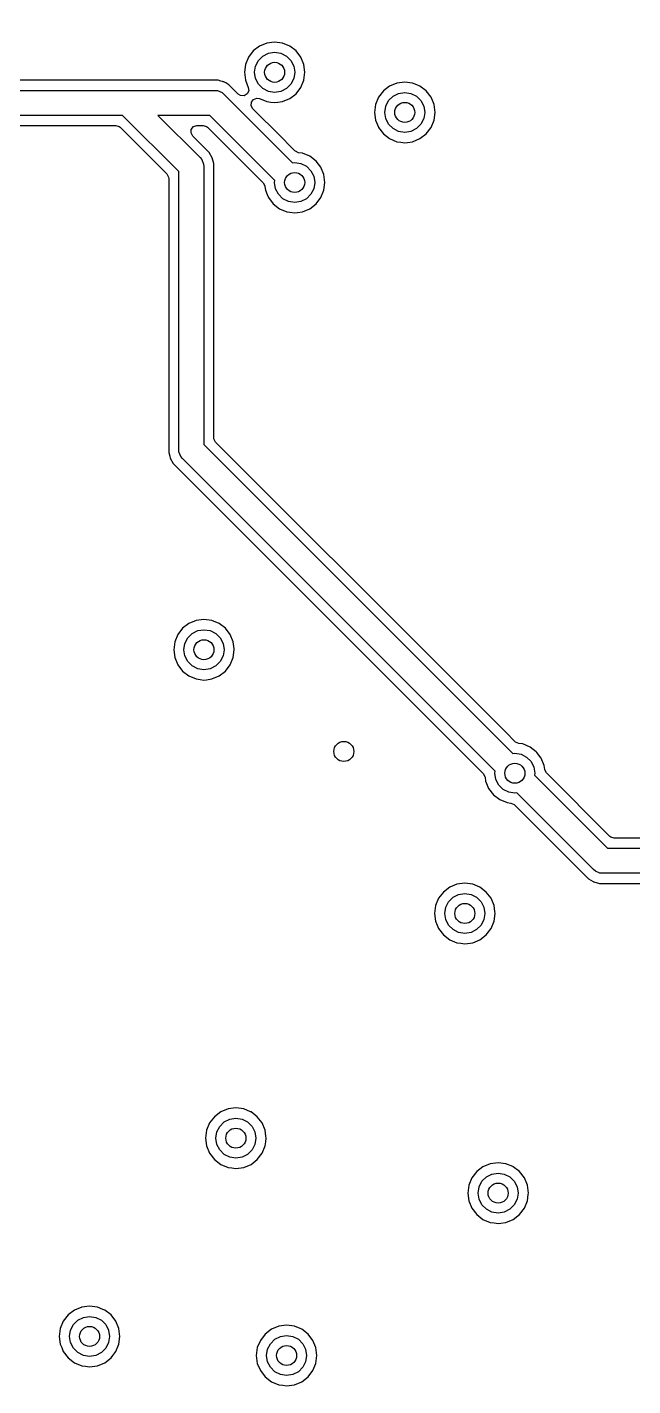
# Model space of a CAD drawing. Extents: x 116 to 183, y -110.2 to -37.6.
# Drawn here: x 154.46 to 166.56, y -80.23 to -53.1 of the extents above; entities that cross this region are included whole.
import ezdxf

# ---------------------------------------------------------------- set-up
doc = ezdxf.new("R2010")
doc.units = 0
doc.layers.add('BLACK', color=7, linetype='CONTINUOUS')

msp = doc.modelspace()

# ---------------------------------------------------------------- linework, layer by layer
at = {"layer": 'BLACK', "linetype": 'CONTINUOUS'}
for p, q in [((159.243237, -53.414956), (159.09716, -53.475463)), ((159.243239, -53.414955), (159.243237, -53.414956)), ((159.399999, -53.394318), (159.243239, -53.414955)), ((159.400001, -53.394318), (159.399999, -53.394318)), ((159.55676, -53.414955), (159.400001, -53.394318)), ((159.556762, -53.414956), (159.55676, -53.414955)), ((159.702841, -53.475464), (159.556762, -53.414956)), ((158.875463, -53.69716), (158.814956, -53.843237)), ((158.971718, -53.571718), (158.875463, -53.69716)), ((159.09716, -53.475463), (158.971718, -53.571718)), ((159.076393, -53.764886), (159.164886, -53.676393)), ((159.164886, -53.676393), (159.276393, -53.619577)), ((159.276393, -53.619577), (159.4, -53.6)), ((159.4, -53.6), (159.523607, -53.619577)), ((159.523607, -53.619577), (159.635114, -53.676393)), ((159.635114, -53.676393), (159.723607, -53.764886)), ((159.828282, -53.571718), (159.702841, -53.475464)), ((159.924536, -53.697159), (159.828282, -53.571718)), ((159.985044, -53.843238), (159.924536, -53.697159)), ((158.814955, -53.843239), (158.794318, -53.999998)), ((158.794318, -53.999998), (158.794318, -54.000001)), ((158.794318, -54.000001), (158.814955, -54.15676)), ((158.814956, -53.843237), (158.814955, -53.843239)), ((159, -54), (159.019577, -53.876393)), ((159.019577, -54.123607), (159, -54)), ((159.019577, -53.876393), (159.076393, -53.764886)), ((159.723607, -53.764886), (159.780423, -53.876393)), ((159.780423, -53.876393), (159.8, -54)), ((159.8, -54), (159.780423, -54.123607)), ((160.005682, -54), (159.985044, -53.843238)), ((159.985044, -54.156762), (160.005682, -54)), ((156.523309, -54.1595), (142.180691, -54.1595)), ((158.269309, -54.1595), (156.523309, -54.1595)), ((158.321478, -54.173478), (158.269309, -54.1595)), ((158.35967, -54.183712), (158.321478, -54.173478)), ((158.359673, -54.183713), (158.35967, -54.183712)), ((158.37178, -54.186957), (158.359673, -54.183713)), ((158.383888, -54.190201), (158.37178, -54.186957)), ((158.423204, -54.212901), (158.383888, -54.190201)), ((158.486614, -54.249511), (158.423204, -54.212901)), ((158.486616, -54.249513), (158.486614, -54.249511)), ((158.671909, -54.434806), (158.486616, -54.249513)), ((158.814955, -54.15676), (158.814957, -54.156765)), ((158.814957, -54.156765), (158.874151, -54.299673)), ((159.076393, -54.235114), (159.019577, -54.123607)), ((159.164886, -54.323607), (159.076393, -54.235114)), ((159.723607, -54.235114), (159.635114, -54.323607)), ((159.780423, -54.123607), (159.723607, -54.235114)), ((159.924536, -54.302841), (159.985044, -54.156762)), ((161.843237, -54.214956), (161.69716, -54.275463)), ((161.843239, -54.214955), (161.843237, -54.214956)), ((161.999999, -54.194318), (161.843239, -54.214955)), ((162.000001, -54.194318), (161.999999, -54.194318)), ((162.15676, -54.214955), (162.000001, -54.194318)), ((162.156762, -54.214956), (162.15676, -54.214955)), ((162.240187, -54.249512), (162.156762, -54.214956)), ((162.302841, -54.275464), (162.240187, -54.249512)), ((142.24, -54.36), (156.464, -54.36)), ((156.464, -54.36), (158.21, -54.36)), ((158.21, -54.36), (158.258773, -54.364804)), ((158.258773, -54.364804), (158.348893, -54.402133)), ((158.348893, -54.402133), (158.348897, -54.402137)), ((158.348897, -54.402137), (158.386777, -54.433223)), ((158.386777, -54.433223), (159.759903, -55.80635)), ((158.72043, -54.464779), (158.671909, -54.434806)), ((158.790256, -54.467273), (158.72043, -54.464779)), ((158.850345, -54.431621), (158.790256, -54.467273)), ((158.88162, -54.369142), (158.850345, -54.431621)), ((158.874151, -54.299673), (158.88162, -54.369142)), ((158.936692, -54.597076), (158.978564, -54.541142)), ((158.978564, -54.541142), (159.044028, -54.516725)), ((159.044028, -54.516725), (159.100326, -54.525847)), ((159.100326, -54.525847), (159.243238, -54.585044)), ((159.276393, -54.380423), (159.164886, -54.323607)), ((159.4, -54.4), (159.276393, -54.380423)), ((159.523607, -54.380423), (159.4, -54.4)), ((159.635114, -54.323607), (159.523607, -54.380423)), ((159.556762, -54.585044), (159.702841, -54.524536)), ((159.702841, -54.524536), (159.828282, -54.428282)), ((159.828282, -54.428282), (159.924536, -54.302841)), ((161.475463, -54.49716), (161.414956, -54.643237)), ((161.571718, -54.371718), (161.475463, -54.49716)), ((161.69716, -54.275463), (161.571718, -54.371718)), ((161.676393, -54.564886), (161.764886, -54.476393)), ((161.764886, -54.476393), (161.876393, -54.419577)), ((161.876393, -54.419577), (162, -54.4)), ((162, -54.4), (162.123607, -54.419577)), ((162.123607, -54.419577), (162.235114, -54.476393)), ((162.235114, -54.476393), (162.323607, -54.564886)), ((162.428282, -54.371718), (162.302841, -54.275464)), ((162.524536, -54.497159), (162.428282, -54.371718)), ((162.585044, -54.643238), (162.524536, -54.497159)), ((158.931708, -54.666767), (158.936692, -54.597076)), ((158.965192, -54.728089), (158.931708, -54.666767)), ((159.037101, -54.799998), (158.965192, -54.728089)), ((159.447962, -55.210858), (159.037101, -54.799998)), ((159.243238, -54.585044), (159.321619, -54.595363)), ((159.321619, -54.595363), (159.399999, -54.605682)), ((159.399999, -54.605682), (159.4, -54.605682)), ((159.4, -54.605682), (159.400001, -54.605682)), ((159.400001, -54.605682), (159.465369, -54.597076)), ((159.465369, -54.597076), (159.556762, -54.585044)), ((161.414955, -54.643239), (161.394318, -54.799998)), ((161.394318, -54.799998), (161.394318, -54.800001)), ((161.394318, -54.800001), (161.414955, -54.95676)), ((161.414956, -54.643237), (161.414955, -54.643239)), ((161.6, -54.8), (161.619577, -54.676393)), ((161.619577, -54.923607), (161.6, -54.8)), ((161.619577, -54.676393), (161.676393, -54.564886)), ((162.323607, -54.564886), (162.380423, -54.676393)), ((162.380423, -54.676393), (162.4, -54.8)), ((162.4, -54.8), (162.380423, -54.923607)), ((162.605682, -54.8), (162.585044, -54.643238)), ((162.585044, -54.956762), (162.605682, -54.8)), ((156.360446, -54.86), (142.343553, -54.86)), ((142.477965, -55.0605), (156.226035, -55.0605)), ((156.226035, -55.0605), (156.293074, -55.080185)), ((156.293074, -55.080185), (156.313716, -55.096819)), ((157.484, -55.983554), (156.360446, -54.86)), ((158.106446, -54.86), (157.067554, -54.86)), ((157.067554, -54.86), (157.910777, -55.703223)), ((157.734783, -55.141166), (157.776655, -55.085233)), ((157.776655, -55.085233), (157.842119, -55.060816)), ((157.842119, -55.060816), (157.850965, -55.0605)), ((157.850965, -55.0605), (157.972035, -55.0605)), ((157.972035, -55.0605), (158.039074, -55.080185)), ((158.039074, -55.080185), (158.059716, -55.096819)), ((159.40635, -56.159903), (158.106446, -54.86)), ((161.414955, -54.95676), (161.414956, -54.956762)), ((161.414956, -54.956762), (161.472969, -55.096819)), ((161.676393, -55.035114), (161.619577, -54.923607)), ((161.764886, -55.123607), (161.676393, -55.035114)), ((162.323607, -55.035114), (162.235114, -55.123607)), ((162.380423, -54.923607), (162.323607, -55.035114)), ((162.524536, -55.102841), (162.585044, -54.956762)), ((156.313716, -55.096819), (157.247181, -56.030284)), ((157.729799, -55.210858), (157.734783, -55.141166)), ((157.763284, -55.272181), (157.729799, -55.210858)), ((158.094489, -55.603386), (157.763284, -55.272181)), ((158.059716, -55.096819), (159.169317, -56.206421)), ((159.806421, -55.569317), (159.447962, -55.210858)), ((161.472969, -55.096819), (161.475464, -55.102841)), ((161.475464, -55.102841), (161.571718, -55.228282)), ((161.571718, -55.228282), (161.697159, -55.324536)), ((161.697159, -55.324536), (161.843238, -55.385044)), ((161.876393, -55.180423), (161.764886, -55.123607)), ((162, -55.2), (161.876393, -55.180423)), ((162.123607, -55.180423), (162, -55.2)), ((162.235114, -55.123607), (162.123607, -55.180423)), ((162.156762, -55.385044), (162.302841, -55.324536)), ((162.302841, -55.324536), (162.428282, -55.228282)), ((162.428282, -55.228282), (162.524536, -55.102841)), ((158.153799, -55.706113), (158.094489, -55.603386)), ((159.814019, -55.576308), (159.806421, -55.569317)), ((159.877916, -55.604575), (159.814019, -55.576308)), ((159.956761, -55.614955), (159.877916, -55.604575)), ((160.102839, -55.675463), (159.956761, -55.614955)), ((161.843238, -55.385044), (161.921619, -55.395363)), ((161.921619, -55.395363), (161.999999, -55.405682)), ((161.999999, -55.405682), (162, -55.405682)), ((162, -55.405682), (162.000001, -55.405682)), ((162.000001, -55.405682), (162.052254, -55.398802)), ((162.052254, -55.398802), (162.156762, -55.385044)), ((157.910777, -55.703223), (157.941862, -55.741102)), ((157.941862, -55.741102), (157.941867, -55.741107)), ((157.941867, -55.741107), (157.979196, -55.831227)), ((157.979196, -55.831227), (157.984, -55.88)), ((157.984, -55.88), (157.984, -61.430446)), ((158.153799, -55.706114), (158.153799, -55.706113)), ((158.1845, -55.820691), (158.153799, -55.706114)), ((158.1845, -55.820693), (158.1845, -55.820691)), ((158.1845, -58.015835), (158.1845, -55.820693)), ((159.759903, -55.80635), (159.8, -55.8)), ((159.8, -55.8), (159.923607, -55.819577)), ((159.923607, -55.819577), (160.035114, -55.876393)), ((160.035114, -55.876393), (160.123607, -55.964886)), ((160.102841, -55.675464), (160.102839, -55.675463)), ((160.228282, -55.771718), (160.102841, -55.675464)), ((160.324536, -55.897159), (160.228282, -55.771718)), ((160.385044, -56.043238), (160.324536, -55.897159)), ((157.247181, -56.030284), (157.280666, -56.091607)), ((157.280666, -56.091607), (157.2835, -56.117965)), ((157.2835, -56.117965), (157.2835, -61.593309)), ((157.484, -61.534), (157.484, -55.983554)), ((159.4, -56.2), (159.40635, -56.159903)), ((160.123607, -55.964886), (160.180423, -56.076393)), ((160.180423, -56.076393), (160.2, -56.2)), ((160.405682, -56.2), (160.385044, -56.043238)), ((159.169317, -56.206421), (159.202802, -56.267744)), ((159.202802, -56.267744), (159.204575, -56.277916)), ((159.204575, -56.277916), (159.214955, -56.356761)), ((159.214955, -56.356761), (159.248125, -56.436839)), ((159.248125, -56.436839), (159.275464, -56.502841)), ((159.419577, -56.323607), (159.4, -56.2)), ((159.476393, -56.435114), (159.419577, -56.323607)), ((159.564886, -56.523607), (159.476393, -56.435114)), ((160.123607, -56.435114), (160.035114, -56.523607)), ((160.180423, -56.323607), (160.123607, -56.435114)), ((160.2, -56.2), (160.180423, -56.323607)), ((160.324536, -56.502841), (160.385044, -56.356762)), ((160.385044, -56.356762), (160.405682, -56.2)), ((159.275464, -56.502841), (159.371718, -56.628282)), ((159.371718, -56.628282), (159.497159, -56.724536)), ((159.676393, -56.580423), (159.564886, -56.523607)), ((159.8, -56.6), (159.676393, -56.580423)), ((159.923607, -56.580423), (159.8, -56.6)), ((160.035114, -56.523607), (159.923607, -56.580423)), ((160.102841, -56.724536), (160.228282, -56.628282)), ((160.228282, -56.628282), (160.324536, -56.502841)), ((159.497159, -56.724536), (159.643238, -56.785044)), ((159.643238, -56.785044), (159.706602, -56.793386)), ((159.706602, -56.793386), (159.799999, -56.805682)), ((159.799999, -56.805682), (159.8, -56.805682)), ((159.8, -56.805682), (159.800001, -56.805682)), ((159.800001, -56.805682), (159.855935, -56.798318)), ((159.855935, -56.798318), (159.956762, -56.785044)), ((159.956762, -56.785044), (160.102841, -56.724536)), ((158.1845, -61.296035), (158.1845, -58.015835)), ((158.187334, -61.322393), (158.1845, -61.296035)), ((158.220819, -61.383716), (158.187334, -61.322393)), ((157.2835, -61.593309), (157.303436, -61.667709)), ((157.488804, -61.582773), (157.484, -61.534)), ((157.526133, -61.672893), (157.488804, -61.582773)), ((157.984, -61.430446), (163.910277, -67.356723)), ((162.837101, -65.999998), (158.220819, -61.383716)), ((157.303436, -61.667709), (157.303435, -61.667709)), ((157.303435, -61.667709), (157.303436, -61.667711)), ((157.303436, -61.667711), (157.314199, -61.707883)), ((157.314199, -61.707883), (157.3142, -61.707885)), ((157.3142, -61.707885), (157.314201, -61.707887)), ((157.314201, -61.707887), (157.373511, -61.810614)), ((157.373511, -61.810614), (157.373513, -61.810616)), ((157.373513, -61.810616), (163.373011, -67.810114)), ((157.526137, -61.672897), (157.526133, -61.672893)), ((157.557223, -61.710777), (157.526137, -61.672897)), ((163.556723, -67.710277), (157.557223, -61.710777)), ((157.559718, -65.103718), (157.463463, -65.22916)), ((157.68516, -65.007463), (157.559718, -65.103718)), ((157.831237, -64.946956), (157.68516, -65.007463)), ((157.831239, -64.946955), (157.831237, -64.946956)), ((157.987999, -64.926318), (157.831239, -64.946955)), ((157.988001, -64.926318), (157.987999, -64.926318)), ((158.14476, -64.946955), (157.988001, -64.926318)), ((158.144762, -64.946956), (158.14476, -64.946955)), ((158.290841, -65.007464), (158.144762, -64.946956)), ((158.416282, -65.103718), (158.290841, -65.007464)), ((158.512536, -65.229159), (158.416282, -65.103718)), ((157.402955, -65.375239), (157.382318, -65.531998)), ((157.402956, -65.375237), (157.402955, -65.375239)), ((157.463463, -65.22916), (157.402956, -65.375237)), ((157.607577, -65.408393), (157.664393, -65.296886)), ((157.664393, -65.296886), (157.752886, -65.208393)), ((157.752886, -65.208393), (157.864393, -65.151577)), ((157.864393, -65.151577), (157.988, -65.132)), ((157.988, -65.132), (158.111607, -65.151577)), ((158.111607, -65.151577), (158.223114, -65.208393)), ((158.223114, -65.208393), (158.311607, -65.296886)), ((158.311607, -65.296886), (158.368423, -65.408393)), ((158.573044, -65.375238), (158.512536, -65.229159)), ((158.573044, -65.375239), (158.573044, -65.375238)), ((158.591316, -65.514032), (158.573044, -65.375239)), ((157.382318, -65.531998), (157.382318, -65.532001)), ((157.382318, -65.532001), (157.402955, -65.68876)), ((157.588, -65.532), (157.607577, -65.408393)), ((157.607577, -65.655607), (157.588, -65.532)), ((157.664393, -65.767114), (157.607577, -65.655607)), ((158.368423, -65.655607), (158.311607, -65.767114)), ((158.368423, -65.408393), (158.388, -65.532)), ((158.388, -65.532), (158.368423, -65.655607)), ((158.573044, -65.688762), (158.593682, -65.532)), ((158.593682, -65.532), (158.591316, -65.514032)), ((157.402955, -65.68876), (157.402956, -65.688762)), ((157.402956, -65.688762), (157.463464, -65.834841)), ((157.463464, -65.834841), (157.559718, -65.960282)), ((157.752886, -65.855607), (157.664393, -65.767114)), ((157.864393, -65.912423), (157.752886, -65.855607)), ((157.988, -65.932), (157.864393, -65.912423)), ((158.111607, -65.912423), (157.988, -65.932)), ((158.223114, -65.855607), (158.111607, -65.912423)), ((158.311607, -65.767114), (158.223114, -65.855607)), ((158.416282, -65.960282), (158.512536, -65.834841)), ((158.512536, -65.834841), (158.573044, -65.688762)), ((157.559718, -65.960282), (157.685159, -66.056536)), ((157.685159, -66.056536), (157.831238, -66.117044)), ((157.831238, -66.117044), (157.909619, -66.127363)), ((157.909619, -66.127363), (157.987999, -66.137682)), ((157.987999, -66.137682), (157.988, -66.137682)), ((157.988, -66.137682), (157.988001, -66.137682)), ((157.988001, -66.137682), (158.040254, -66.130802)), ((158.040254, -66.130802), (158.144762, -66.117044)), ((158.144762, -66.117044), (158.290841, -66.056536)), ((158.290841, -66.056536), (158.416282, -65.960282)), ((164.010114, -67.173011), (162.837101, -65.999998)), ((164.206421, -67.369317), (164.010114, -67.173011)), ((163.910277, -67.356723), (164.159904, -67.60635)), ((164.214019, -67.376308), (164.206421, -67.369317)), ((164.277916, -67.404575), (164.214019, -67.376308)), ((164.356761, -67.414955), (164.277916, -67.404575)), ((164.502839, -67.475463), (164.356761, -67.414955)), ((164.502841, -67.475464), (164.502839, -67.475463)), ((164.628282, -67.571718), (164.502841, -67.475464)), ((163.373011, -67.810114), (163.569317, -68.006421)), ((163.80635, -67.959904), (163.556723, -67.710277)), ((164.159904, -67.60635), (164.2, -67.6)), ((164.2, -67.6), (164.323607, -67.619577)), ((164.323607, -67.619577), (164.435114, -67.676393)), ((164.435114, -67.676393), (164.523607, -67.764886)), ((164.523607, -67.764886), (164.580423, -67.876393)), ((164.64039, -67.587498), (164.628282, -67.571718)), ((164.724536, -67.697159), (164.64039, -67.587498)), ((164.785044, -67.843238), (164.724536, -67.697159)), ((163.569317, -68.006421), (163.602802, -68.067744)), ((163.602802, -68.067744), (163.604575, -68.077916)), ((163.604575, -68.077916), (163.614955, -68.156761)), ((163.8, -68), (163.80635, -67.959904)), ((163.819577, -68.123607), (163.8, -68)), ((164.580423, -67.876393), (164.6, -68)), ((164.6, -68), (164.593649, -68.040095)), ((164.593649, -68.040095), (166.05182, -69.498267)), ((164.795425, -67.922097), (164.785044, -67.843238)), ((164.797196, -67.932255), (164.795425, -67.922097)), ((164.830681, -67.993578), (164.797196, -67.932255)), ((166.098551, -69.261448), (164.830681, -67.993578)), ((163.614955, -68.156761), (163.635313, -68.205908)), ((163.635313, -68.205908), (163.675464, -68.302841)), ((163.675464, -68.302841), (163.771718, -68.428282)), ((163.876393, -68.235114), (163.819577, -68.123607)), ((163.964886, -68.323607), (163.876393, -68.235114)), ((164.076393, -68.380423), (163.964886, -68.323607)), ((164.2, -68.4), (164.076393, -68.380423)), ((163.771718, -68.428282), (163.897159, -68.524536)), ((163.897159, -68.524536), (164.043238, -68.585044)), ((164.043238, -68.585044), (164.122083, -68.595424)), ((164.122083, -68.595424), (164.185978, -68.623689)), ((164.185978, -68.623689), (164.193578, -68.630681)), ((164.193578, -68.630681), (165.671654, -70.108757)), ((164.240095, -68.393649), (164.2, -68.4)), ((165.771491, -69.925044), (164.240095, -68.393649)), ((166.119193, -69.278082), (166.098551, -69.261448)), ((166.186232, -69.297767), (166.119193, -69.278082)), ((173.145179, -69.297767), (166.186232, -69.297767)), ((166.05182, -69.498267), (168.300267, -69.498267)), ((165.809375, -69.956135), (165.771491, -69.925044)), ((165.899495, -69.993464), (165.809375, -69.956135)), ((165.899504, -69.993464), (165.899495, -69.993464)), ((165.948267, -69.998267), (165.899504, -69.993464)), ((168.196713, -69.998267), (165.948267, -69.998267)), ((162.89716, -70.275463), (162.771718, -70.371718)), ((163.043237, -70.214956), (162.89716, -70.275463)), ((163.043239, -70.214955), (163.043237, -70.214956)), ((163.199999, -70.194318), (163.043239, -70.214955)), ((163.200001, -70.194318), (163.199999, -70.194318)), ((163.35676, -70.214955), (163.200001, -70.194318)), ((163.356762, -70.214956), (163.35676, -70.214955)), ((163.498792, -70.273787), (163.356762, -70.214956)), ((163.502841, -70.275464), (163.498792, -70.273787)), ((163.628282, -70.371718), (163.502841, -70.275464)), ((165.671654, -70.108757), (165.764344, -70.162271)), ((165.764344, -70.162271), (165.764345, -70.162272)), ((165.764345, -70.162272), (165.770485, -70.165816)), ((165.770485, -70.165816), (165.774381, -70.168066)), ((165.774381, -70.168066), (165.888958, -70.198767)), ((165.888958, -70.198767), (168.062302, -70.198767)), ((162.675463, -70.49716), (162.614956, -70.643237)), ((162.771718, -70.371718), (162.675463, -70.49716)), ((162.876393, -70.564886), (162.964886, -70.476393)), ((162.964886, -70.476393), (163.076393, -70.419577)), ((163.076393, -70.419577), (163.2, -70.4)), ((163.2, -70.4), (163.323607, -70.419577)), ((163.323607, -70.419577), (163.435114, -70.476393)), ((163.435114, -70.476393), (163.523607, -70.564886)), ((163.724536, -70.497159), (163.628282, -70.371718)), ((163.785044, -70.643238), (163.724536, -70.497159)), ((162.614955, -70.643239), (162.594318, -70.799998)), ((162.594318, -70.799998), (162.594318, -70.800001)), ((162.594318, -70.800001), (162.614955, -70.95676)), ((162.614956, -70.643237), (162.614955, -70.643239)), ((162.8, -70.8), (162.819577, -70.676393)), ((162.819577, -70.923607), (162.8, -70.8)), ((162.819577, -70.676393), (162.876393, -70.564886)), ((163.523607, -70.564886), (163.580423, -70.676393)), ((163.580423, -70.676393), (163.6, -70.8)), ((163.6, -70.8), (163.580423, -70.923607)), ((163.785044, -70.643239), (163.785044, -70.643238)), ((163.800351, -70.75951), (163.785044, -70.643239)), ((163.785044, -70.956762), (163.805682, -70.8)), ((163.805682, -70.8), (163.800351, -70.75951)), ((162.614955, -70.95676), (162.614956, -70.956762)), ((162.614956, -70.956762), (162.648257, -71.037159)), ((162.648257, -71.037159), (162.675464, -71.102841)), ((162.876393, -71.035114), (162.819577, -70.923607)), ((162.964886, -71.123607), (162.876393, -71.035114)), ((163.523607, -71.035114), (163.435114, -71.123607)), ((163.580423, -70.923607), (163.523607, -71.035114)), ((163.724536, -71.102841), (163.785044, -70.956762)), ((162.675464, -71.102841), (162.771718, -71.228282)), ((162.771718, -71.228282), (162.897159, -71.324536)), ((162.897159, -71.324536), (163.043238, -71.385044)), ((163.076393, -71.180423), (162.964886, -71.123607)), ((163.2, -71.2), (163.076393, -71.180423)), ((163.323607, -71.180423), (163.2, -71.2)), ((163.435114, -71.123607), (163.323607, -71.180423)), ((163.356762, -71.385044), (163.502841, -71.324536)), ((163.502841, -71.324536), (163.628282, -71.228282)), ((163.628282, -71.228282), (163.724536, -71.102841)), ((163.043238, -71.385044), (163.121619, -71.395363)), ((163.121619, -71.395363), (163.199999, -71.405682)), ((163.199999, -71.405682), (163.2, -71.405682)), ((163.2, -71.405682), (163.200001, -71.405682)), ((163.200001, -71.405682), (163.252254, -71.398802)), ((163.252254, -71.398802), (163.356762, -71.385044)), ((158.197041, -74.859472), (158.100786, -74.984914)), ((158.322483, -74.763217), (158.197041, -74.859472)), ((158.46856, -74.70271), (158.322483, -74.763217)), ((158.468562, -74.702709), (158.46856, -74.70271)), ((158.625322, -74.682072), (158.468562, -74.702709)), ((158.501716, -74.907331), (158.625323, -74.887754)), ((158.625324, -74.682072), (158.625322, -74.682072)), ((158.625323, -74.887754), (158.74893, -74.907331)), ((158.782083, -74.702709), (158.625324, -74.682072)), ((158.782085, -74.70271), (158.782083, -74.702709)), ((158.917657, -74.758866), (158.782085, -74.70271)), ((158.928164, -74.763218), (158.917657, -74.758866)), ((159.053605, -74.859472), (158.928164, -74.763218)), ((159.149859, -74.984913), (159.053605, -74.859472)), ((158.040278, -75.130993), (158.019641, -75.287752)), ((158.040279, -75.130991), (158.040278, -75.130993)), ((158.100786, -74.984914), (158.040279, -75.130991)), ((158.225323, -75.287754), (158.2449, -75.164147)), ((158.2449, -75.164147), (158.301716, -75.05264)), ((158.301716, -75.05264), (158.390209, -74.964147)), ((158.390209, -74.964147), (158.501716, -74.907331)), ((158.74893, -74.907331), (158.860437, -74.964147)), ((158.860437, -74.964147), (158.94893, -75.05264)), ((158.94893, -75.05264), (159.005746, -75.164147)), ((159.005746, -75.164147), (159.025323, -75.287754)), ((159.210367, -75.130992), (159.149859, -74.984913)), ((159.210367, -75.130993), (159.210367, -75.130992)), ((159.226034, -75.249998), (159.210367, -75.130993)), ((158.019641, -75.287752), (158.019641, -75.287755)), ((158.019641, -75.287755), (158.040278, -75.444514)), ((158.2449, -75.411361), (158.225323, -75.287754)), ((158.301716, -75.522868), (158.2449, -75.411361)), ((159.005746, -75.411361), (158.94893, -75.522868)), ((159.025323, -75.287754), (159.005746, -75.411361)), ((159.210367, -75.444516), (159.221165, -75.362498)), ((159.221165, -75.362498), (159.231005, -75.287754)), ((159.231005, -75.287754), (159.226034, -75.249998)), ((158.040278, -75.444514), (158.040279, -75.444516)), ((158.040279, -75.444516), (158.100787, -75.590595)), ((158.100787, -75.590595), (158.197041, -75.716036)), ((158.390209, -75.611361), (158.301716, -75.522868)), ((158.501716, -75.668177), (158.390209, -75.611361)), ((158.625323, -75.687754), (158.501716, -75.668177)), ((158.74893, -75.668177), (158.625323, -75.687754)), ((158.860437, -75.611361), (158.74893, -75.668177)), ((158.94893, -75.522868), (158.860437, -75.611361)), ((159.053605, -75.716036), (159.149859, -75.590595)), ((159.149859, -75.590595), (159.210367, -75.444516)), ((158.197041, -75.716036), (158.322482, -75.81229)), ((158.322482, -75.81229), (158.468561, -75.872798)), ((158.468561, -75.872798), (158.546942, -75.883117)), ((158.546942, -75.883117), (158.625322, -75.893436)), ((158.625322, -75.893436), (158.625323, -75.893436)), ((158.625323, -75.893436), (158.625324, -75.893436)), ((158.625324, -75.893436), (158.677577, -75.886556)), ((158.677577, -75.886556), (158.782085, -75.872798)), ((158.782085, -75.872798), (158.928164, -75.81229)), ((158.928164, -75.81229), (159.053605, -75.716036)), ((163.436718, -75.956718), (163.340463, -76.08216)), ((163.56216, -75.860463), (163.436718, -75.956718)), ((163.708237, -75.799956), (163.56216, -75.860463)), ((163.708239, -75.799955), (163.708237, -75.799956)), ((163.864999, -75.779318), (163.708239, -75.799955)), ((163.865001, -75.779318), (163.864999, -75.779318)), ((164.02176, -75.799955), (163.865001, -75.779318)), ((164.021762, -75.799956), (164.02176, -75.799955)), ((164.156296, -75.855682), (164.021762, -75.799956)), ((164.167841, -75.860464), (164.156296, -75.855682)), ((164.293282, -75.956718), (164.167841, -75.860464)), ((164.389536, -76.082159), (164.293282, -75.956718)), ((163.279955, -76.228239), (163.259318, -76.384998)), ((163.279956, -76.228237), (163.279955, -76.228239)), ((163.340463, -76.08216), (163.279956, -76.228237)), ((163.484577, -76.261393), (163.541393, -76.149886)), ((163.541393, -76.149886), (163.629886, -76.061393)), ((163.629886, -76.061393), (163.741393, -76.004577)), ((163.741393, -76.004577), (163.865, -75.985)), ((163.865, -75.985), (163.988607, -76.004577)), ((163.988607, -76.004577), (164.100114, -76.061393)), ((164.100114, -76.061393), (164.188607, -76.149886)), ((164.188607, -76.149886), (164.245423, -76.261393)), ((164.450044, -76.228238), (164.389536, -76.082159)), ((164.450044, -76.228239), (164.450044, -76.228238)), ((164.470682, -76.384998), (164.450044, -76.228239)), ((163.259318, -76.384998), (163.259318, -76.385001)), ((163.259318, -76.385001), (163.279955, -76.54176)), ((163.465, -76.385), (163.484577, -76.261393)), ((163.484577, -76.508607), (163.465, -76.385)), ((163.541393, -76.620114), (163.484577, -76.508607)), ((164.245423, -76.508607), (164.188607, -76.620114)), ((164.245423, -76.261393), (164.265, -76.385)), ((164.265, -76.385), (164.245423, -76.508607)), ((164.450044, -76.541762), (164.467111, -76.412125)), ((164.467111, -76.412125), (164.470682, -76.385001)), ((164.470682, -76.385001), (164.470682, -76.384998)), ((163.279955, -76.54176), (163.279956, -76.541762)), ((163.279956, -76.541762), (163.340371, -76.687618)), ((163.340371, -76.687618), (163.340464, -76.687841)), ((163.340464, -76.687841), (163.436718, -76.813282)), ((163.629886, -76.708607), (163.541393, -76.620114)), ((163.741393, -76.765423), (163.629886, -76.708607)), ((163.865, -76.785), (163.741393, -76.765423)), ((163.988607, -76.765423), (163.865, -76.785)), ((164.100114, -76.708607), (163.988607, -76.765423)), ((164.188607, -76.620114), (164.100114, -76.708607)), ((164.293282, -76.813282), (164.389536, -76.687841)), ((164.389536, -76.687841), (164.450044, -76.541762)), ((163.436718, -76.813282), (163.562159, -76.909536)), ((163.562159, -76.909536), (163.708238, -76.970044)), ((163.708238, -76.970044), (163.786619, -76.980363)), ((163.786619, -76.980363), (163.864999, -76.990682)), ((163.864999, -76.990682), (163.865, -76.990682)), ((163.865, -76.990682), (163.865001, -76.990682)), ((163.865001, -76.990682), (163.917254, -76.983802)), ((163.917254, -76.983802), (164.021762, -76.970044)), ((164.021762, -76.970044), (164.167841, -76.909536)), ((164.167841, -76.909536), (164.293282, -76.813282)), ((155.545237, -78.662956), (155.39916, -78.723463)), ((155.545239, -78.662955), (155.545237, -78.662956)), ((155.701999, -78.642318), (155.545239, -78.662955)), ((155.702001, -78.642318), (155.701999, -78.642318)), ((155.85876, -78.662955), (155.702001, -78.642318)), ((155.858762, -78.662956), (155.85876, -78.662955)), ((155.965588, -78.707205), (155.858762, -78.662956)), ((155.177463, -78.94516), (155.116956, -79.091237)), ((155.273718, -78.819718), (155.177463, -78.94516)), ((155.39916, -78.723463), (155.273718, -78.819718)), ((155.378393, -79.012886), (155.466886, -78.924393)), ((155.466886, -78.924393), (155.578393, -78.867577)), ((155.578393, -78.867577), (155.702, -78.848)), ((155.702, -78.848), (155.825607, -78.867577)), ((155.825607, -78.867577), (155.937114, -78.924393)), ((155.937114, -78.924393), (156.025607, -79.012886)), ((156.004841, -78.723464), (155.965588, -78.707205)), ((156.130282, -78.819718), (156.004841, -78.723464)), ((156.226536, -78.945159), (156.130282, -78.819718)), ((156.287044, -79.091238), (156.226536, -78.945159)), ((155.116955, -79.091239), (155.096318, -79.247998)), ((155.116956, -79.091237), (155.116955, -79.091239)), ((155.302, -79.248), (155.321577, -79.124393)), ((155.321577, -79.124393), (155.378393, -79.012886)), ((156.025607, -79.012886), (156.082423, -79.124393)), ((156.082423, -79.124393), (156.102, -79.248)), ((156.307682, -79.248), (156.287044, -79.091238)), ((159.210718, -79.200718), (159.114463, -79.32616)), ((159.33616, -79.104463), (159.210718, -79.200718)), ((159.482237, -79.043956), (159.33616, -79.104463)), ((159.482239, -79.043955), (159.482237, -79.043956)), ((159.638999, -79.023318), (159.482239, -79.043955)), ((159.515393, -79.248577), (159.639, -79.229)), ((159.639001, -79.023318), (159.638999, -79.023318)), ((159.639, -79.229), (159.762607, -79.248577)), ((159.79576, -79.043955), (159.639001, -79.023318)), ((159.795762, -79.043956), (159.79576, -79.043955)), ((159.909908, -79.091237), (159.795762, -79.043956)), ((159.941841, -79.104464), (159.909908, -79.091237)), ((160.067282, -79.200718), (159.941841, -79.104464)), ((160.163536, -79.326159), (160.067282, -79.200718)), ((155.096318, -79.247998), (155.096318, -79.248001)), ((155.096318, -79.248001), (155.116955, -79.40476)), ((155.116955, -79.40476), (155.116956, -79.404762)), ((155.116956, -79.404762), (155.144905, -79.472238)), ((155.144905, -79.472238), (155.177464, -79.550841)), ((155.321577, -79.371607), (155.302, -79.248)), ((155.378393, -79.483114), (155.321577, -79.371607)), ((155.466886, -79.571607), (155.378393, -79.483114)), ((156.025607, -79.483114), (155.937114, -79.571607)), ((156.082423, -79.371607), (156.025607, -79.483114)), ((156.102, -79.248), (156.082423, -79.371607)), ((156.226536, -79.550841), (156.287044, -79.404762)), ((156.287044, -79.404762), (156.307682, -79.248)), ((159.053955, -79.472239), (159.033318, -79.628998)), ((159.053956, -79.472237), (159.053955, -79.472239)), ((159.114463, -79.32616), (159.053956, -79.472237)), ((159.239, -79.629), (159.258577, -79.505393)), ((159.258577, -79.505393), (159.315393, -79.393886)), ((159.315393, -79.393886), (159.403886, -79.305393)), ((159.403886, -79.305393), (159.515393, -79.248577)), ((159.762607, -79.248577), (159.874114, -79.305393)), ((159.874114, -79.305393), (159.962607, -79.393886)), ((159.962607, -79.393886), (160.019423, -79.505393)), ((160.019423, -79.505393), (160.039, -79.629)), ((160.224044, -79.472238), (160.163536, -79.326159)), ((160.244682, -79.629), (160.224044, -79.472238)), ((155.177464, -79.550841), (155.273718, -79.676282)), ((155.273718, -79.676282), (155.399159, -79.772536)), ((155.399159, -79.772536), (155.545238, -79.833044)), ((155.578393, -79.628423), (155.466886, -79.571607)), ((155.702, -79.648), (155.578393, -79.628423)), ((155.825607, -79.628423), (155.702, -79.648)), ((155.937114, -79.571607), (155.825607, -79.628423)), ((155.858762, -79.833044), (156.004841, -79.772536)), ((156.004841, -79.772536), (156.130282, -79.676282)), ((156.130282, -79.676282), (156.166564, -79.628998)), ((156.166564, -79.628998), (156.226536, -79.550841)), ((159.033318, -79.628998), (159.033318, -79.629001)), ((159.033318, -79.629001), (159.053955, -79.78576)), ((159.258577, -79.752607), (159.239, -79.629)), ((159.315393, -79.864114), (159.258577, -79.752607)), ((160.019423, -79.752607), (159.962607, -79.864114)), ((160.039, -79.629), (160.019423, -79.752607)), ((160.224044, -79.785762), (160.244682, -79.629)), ((155.545238, -79.833044), (155.623619, -79.843363)), ((155.623619, -79.843363), (155.701999, -79.853682)), ((155.701999, -79.853682), (155.702, -79.853682)), ((155.702, -79.853682), (155.702001, -79.853682)), ((155.702001, -79.853682), (155.754254, -79.846802)), ((155.754254, -79.846802), (155.858762, -79.833044)), ((159.053955, -79.78576), (159.053956, -79.785762)), ((159.053956, -79.785762), (159.114464, -79.931841)), ((159.114464, -79.931841), (159.210718, -80.057282)), ((159.403886, -79.952607), (159.315393, -79.864114)), ((159.515393, -80.009423), (159.403886, -79.952607)), ((159.639, -80.029), (159.515393, -80.009423)), ((159.762607, -80.009423), (159.639, -80.029)), ((159.874114, -79.952607), (159.762607, -80.009423)), ((159.962607, -79.864114), (159.874114, -79.952607)), ((160.067282, -80.057282), (160.163536, -79.931841)), ((160.163536, -79.931841), (160.224044, -79.785762)), ((159.210718, -80.057282), (159.336159, -80.153536)), ((159.336159, -80.153536), (159.482238, -80.214044)), ((159.482238, -80.214044), (159.560619, -80.224363)), ((159.560619, -80.224363), (159.638999, -80.234682)), ((159.638999, -80.234682), (159.639, -80.234682)), ((159.639, -80.234682), (159.639001, -80.234682)), ((159.639001, -80.234682), (159.691254, -80.227802)), ((159.691254, -80.227802), (159.795762, -80.214044)), ((159.795762, -80.214044), (159.941841, -80.153536)), ((159.941841, -80.153536), (160.067282, -80.057282))]:
    msp.add_line(p, q, dxfattribs=at)
at = {"layer": 'BLACK'}
for centre in [(159.4, -54), (162, -54.8), (159.8, -56.2), (157.988, -65.532), (160.782, -67.564), (164.2, -68), (163.2, -70.8), (158.625323, -75.287754), (163.865, -76.385), (155.702, -79.248), (159.639, -79.629)]:
    msp.add_circle(centre, 0.2, dxfattribs=at)
msp.add_arc((149.450502, -71.074296), 33.5, 0, 180, dxfattribs=at)

doc.saveas('drawing.dxf')
